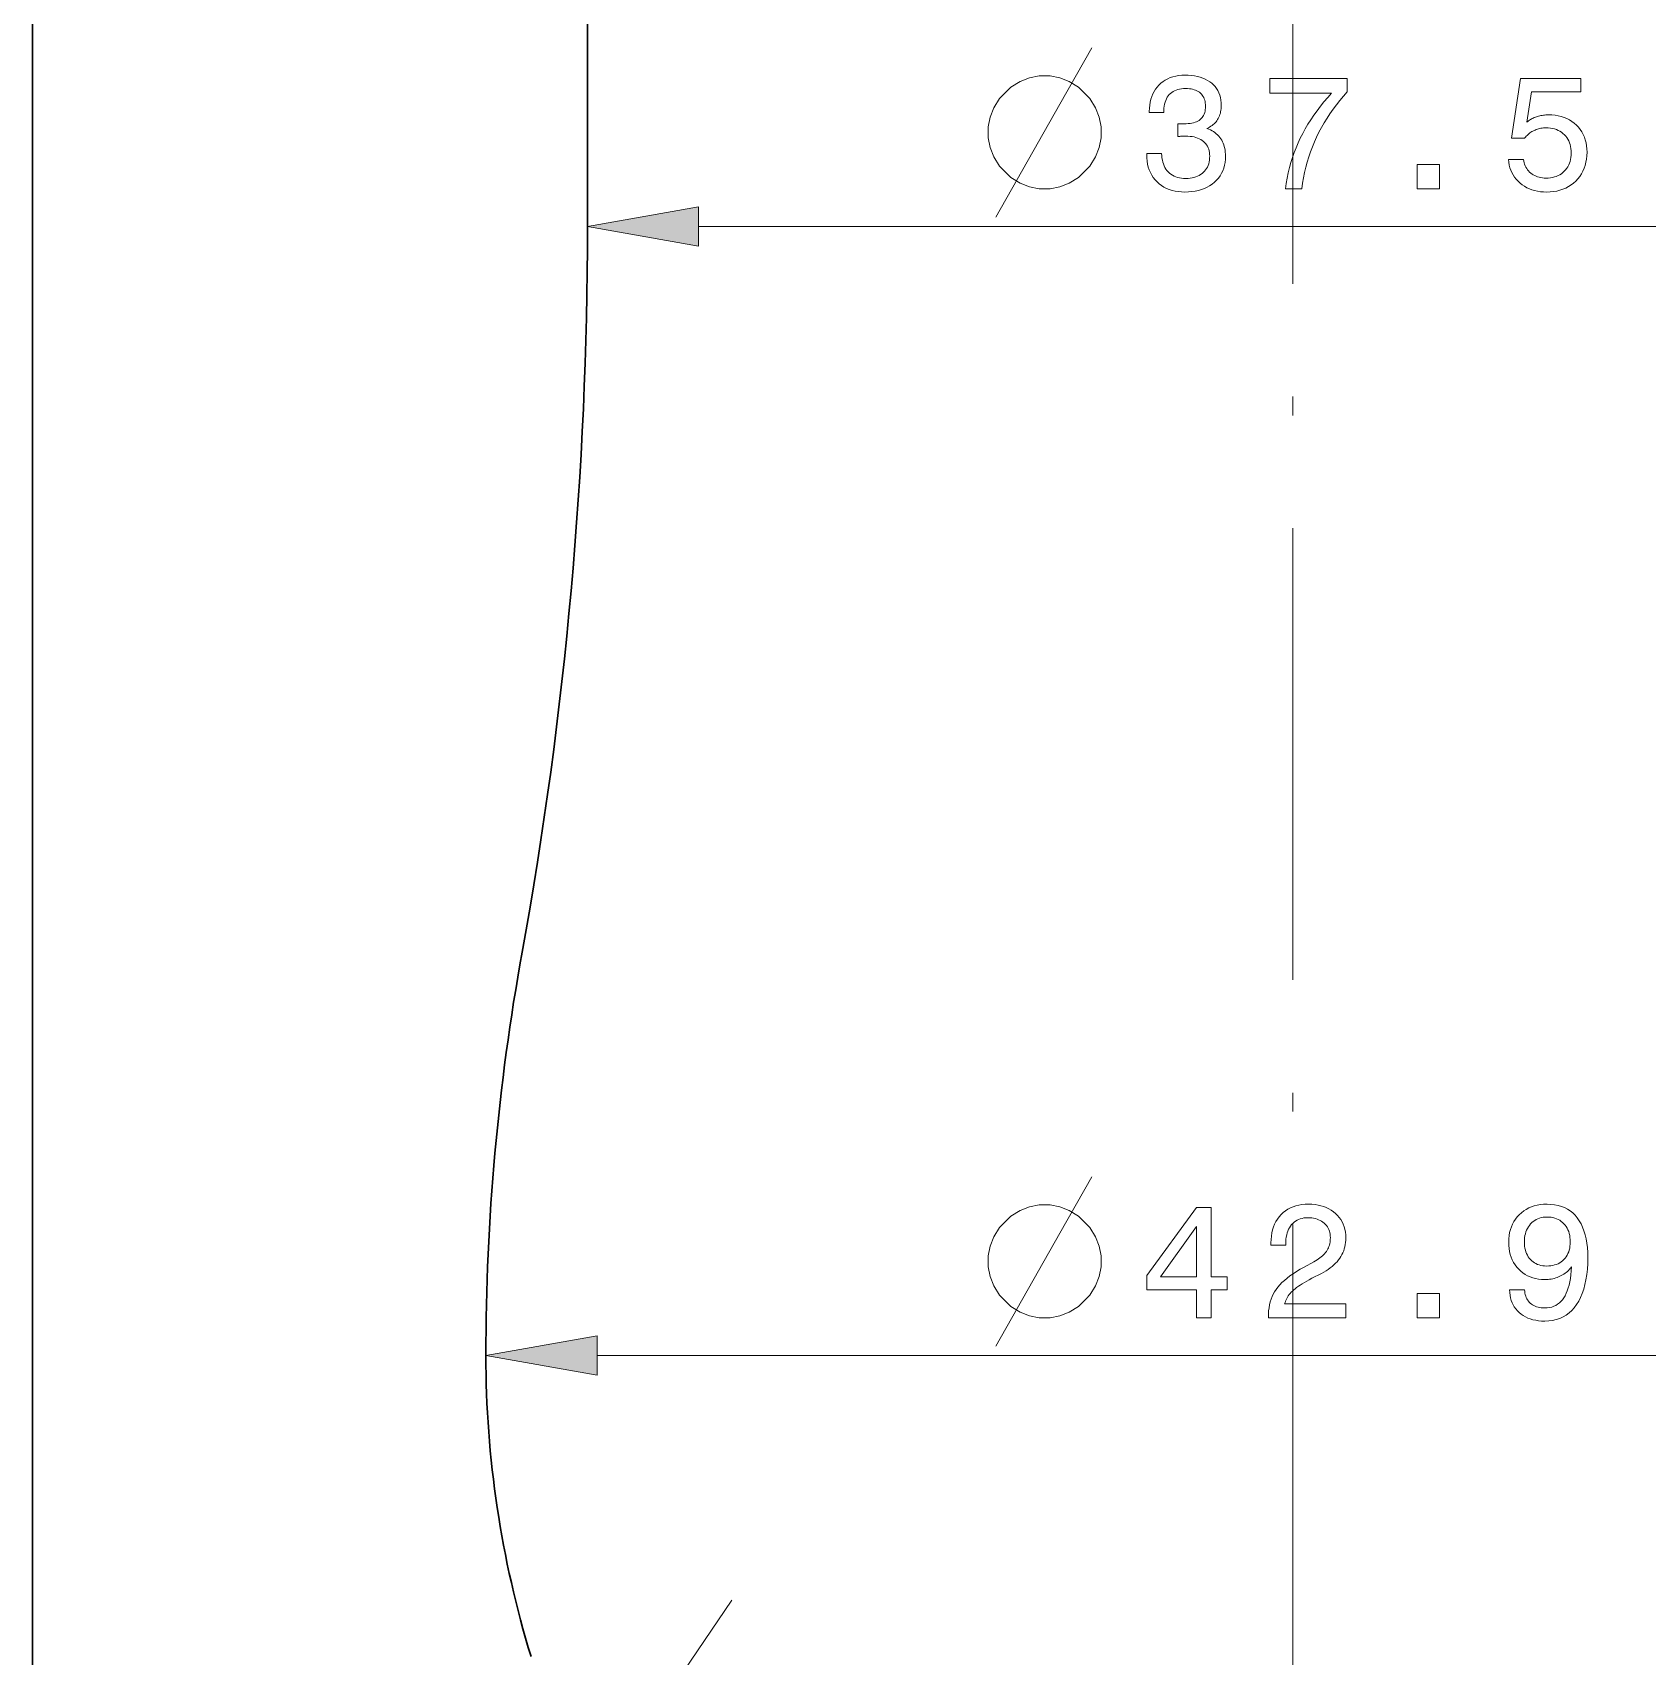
# Model space of a CAD drawing. Extents: x 0 to 297, y 0 to 546.
# Drawn here: x 124.84 to 167.76, y 138.97 to 182.12 of the extents above; entities that cross this region are included whole.
import ezdxf

# ---------------------------------------------------------------- set-up
doc = ezdxf.new("R2010")
doc.units = 0
doc.linetypes.add('DASHDOT', pattern=[18.5, 12, -3, 0.5, -3])

msp = doc.modelspace()

# ---------------------------------------------------------------- linework, layer by layer
at = {"color": 7, "linetype": 'DASHDOT', "lineweight": 13}
msp.add_line((158.337, 390.949), (158.337, 107.784), dxfattribs=at)
at = {"color": 7, "lineweight": 30}
msp.add_line((124.837, 133.37), (124.837, 249.87), dxfattribs=at)
at = {"color": 7, "lineweight": 30, "ltscale": 0.25}
msp.add_line((139.587, 176.97), (139.587, 186.97), dxfattribs=at)
at = {"color": 7, "lineweight": 13}
for p, q in [((142.541, 176.97), (174.132, 176.97)), ((139.841, 146.97), (176.832, 146.97))]:
    msp.add_line(p, q, dxfattribs=at)
at = {"color": 7, "lineweight": 13, "ltscale": 0.1375}
msp.add_line((143.428, 140.47), (140.341, 135.918), dxfattribs=at)
at = {"color": 7, "lineweight": 13}
for points in [[(150.438, 177.22), (152.138, 180.22), (152.988, 181.72)], [(150.438, 147.22), (152.138, 150.22), (152.988, 151.72)]]:
    msp.add_lwpolyline(points, dxfattribs=at)
for points in [[(151.888, 180.97), (151.588, 180.97), (151.338, 180.92), (151.088, 180.82), (150.838, 180.67), (150.538, 180.37), (150.388, 180.12), (150.288, 179.87), (150.238, 179.62), (150.238, 179.32), (150.288, 179.07), (150.388, 178.82), (150.538, 178.57), (150.838, 178.27), (151.088, 178.12), (151.338, 178.02), (151.588, 177.97), (151.888, 177.97), (152.138, 178.02), (152.388, 178.12), (152.638, 178.27), (152.938, 178.57), (153.088, 178.82), (153.188, 179.07), (153.238, 179.32), (153.238, 179.62), (153.188, 179.87), (153.088, 180.12), (152.938, 180.37), (152.638, 180.67), (152.388, 180.82), (152.138, 180.92)], [(154.449, 178.91), (154.847, 178.91), (154.85, 178.848), (154.856, 178.789), (154.866, 178.733), (154.878, 178.68), (154.894, 178.629), (154.913, 178.582), (154.935, 178.537), (154.961, 178.495), (154.989, 178.456), (155.021, 178.42), (155.056, 178.387), (155.094, 178.357), (155.134, 178.331), (155.177, 178.308), (155.222, 178.289), (155.27, 178.274), (155.321, 178.261), (155.375, 178.253), (155.431, 178.248), (155.49, 178.246), (155.548, 178.247), (155.603, 178.252), (155.656, 178.26), (155.706, 178.271), (155.754, 178.285), (155.799, 178.303), (155.842, 178.323), (155.882, 178.347), (155.92, 178.374), (155.955, 178.404), (155.987, 178.437), (156.016, 178.472), (156.042, 178.509), (156.064, 178.549), (156.082, 178.592), (156.098, 178.636), (156.11, 178.683), (156.118, 178.732), (156.123, 178.784), (156.125, 178.838), (156.123, 178.887), (156.118, 178.934), (156.11, 178.979), (156.098, 179.021), (156.083, 179.061), (156.064, 179.099), (156.043, 179.135), (156.018, 179.169), (155.989, 179.2), (155.957, 179.229), (155.922, 179.256), (155.885, 179.28), (155.844, 179.301), (155.801, 179.319), (155.756, 179.334), (155.707, 179.347), (155.656, 179.357), (155.602, 179.364), (155.545, 179.368), (155.486, 179.369), (155.478, 179.369), (155.469, 179.369), (155.46, 179.369), (155.452, 179.369), (155.443, 179.369), (155.434, 179.369), (155.425, 179.368), (155.416, 179.368), (155.407, 179.368), (155.397, 179.367), (155.388, 179.367), (155.378, 179.366), (155.367, 179.366), (155.356, 179.365), (155.344, 179.365), (155.331, 179.364), (155.318, 179.363), (155.304, 179.363), (155.29, 179.362), (155.275, 179.361), (155.275, 179.7), (155.284, 179.7), (155.294, 179.7), (155.303, 179.699), (155.312, 179.699), (155.321, 179.699), (155.329, 179.698), (155.338, 179.698), (155.347, 179.698), (155.355, 179.697), (155.364, 179.697), (155.372, 179.697), (155.38, 179.697), (155.388, 179.697), (155.396, 179.697), (155.404, 179.696), (155.412, 179.696), (155.42, 179.696), (155.427, 179.696), (155.435, 179.696), (155.442, 179.696), (155.498, 179.697), (155.552, 179.701), (155.603, 179.707), (155.65, 179.715), (155.695, 179.725), (155.737, 179.738), (155.775, 179.753), (155.811, 179.77), (155.843, 179.789), (155.873, 179.811), (155.9, 179.835), (155.923, 179.862), (155.944, 179.891), (155.963, 179.922), (155.978, 179.956), (155.991, 179.993), (156, 180.031), (156.007, 180.073), (156.012, 180.116), (156.013, 180.162), (156.012, 180.207), (156.008, 180.249), (156.001, 180.289), (155.991, 180.327), (155.979, 180.363), (155.964, 180.397), (155.946, 180.429), (155.926, 180.459), (155.903, 180.487), (155.877, 180.512), (155.849, 180.535), (155.818, 180.556), (155.785, 180.574), (155.749, 180.59), (155.711, 180.604), (155.671, 180.615), (155.628, 180.623), (155.583, 180.629), (155.536, 180.633), (155.486, 180.634), (155.43, 180.633), (155.377, 180.628), (155.326, 180.62), (155.279, 180.608), (155.234, 180.594), (155.192, 180.576), (155.152, 180.555), (155.116, 180.53), (155.082, 180.503), (155.051, 180.472), (155.022, 180.438), (154.997, 180.401), (154.975, 180.361), (154.956, 180.318), (154.939, 180.272), (154.926, 180.223), (154.915, 180.17), (154.908, 180.115), (154.904, 180.057), (154.902, 179.996), (154.518, 179.996), (154.518, 180.025), (154.521, 180.111), (154.529, 180.194), (154.541, 180.273), (154.559, 180.349), (154.582, 180.421), (154.611, 180.489), (154.644, 180.554), (154.682, 180.615), (154.726, 180.673), (154.774, 180.727), (154.827, 180.777), (154.884, 180.821), (154.944, 180.86), (155.008, 180.894), (155.075, 180.923), (155.146, 180.947), (155.22, 180.965), (155.298, 180.978), (155.38, 180.986), (155.465, 180.989), (155.555, 180.986), (155.641, 180.98), (155.722, 180.969), (155.8, 180.954), (155.873, 180.935), (155.942, 180.912), (156.007, 180.884), (156.068, 180.852), (156.125, 180.816), (156.178, 180.776), (156.226, 180.731), (156.269, 180.684), (156.307, 180.633), (156.339, 180.578), (156.367, 180.521), (156.39, 180.459), (156.408, 180.395), (156.42, 180.327), (156.428, 180.256), (156.43, 180.181), (156.43, 180.138), (156.427, 180.097), (156.422, 180.057), (156.415, 180.018), (156.407, 179.98), (156.396, 179.943), (156.383, 179.908), (156.369, 179.874), (156.353, 179.841), (156.335, 179.81), (156.314, 179.78), (156.293, 179.751), (156.269, 179.724), (156.243, 179.699), (156.216, 179.675), (156.186, 179.652), (156.155, 179.631), (156.122, 179.611), (156.088, 179.593), (156.051, 179.576), (156.098, 179.557), (156.143, 179.537), (156.186, 179.514), (156.226, 179.489), (156.264, 179.463), (156.3, 179.434), (156.333, 179.404), (156.364, 179.371), (156.393, 179.336), (156.419, 179.3), (156.443, 179.261), (156.464, 179.221), (156.483, 179.18), (156.499, 179.136), (156.513, 179.091), (156.524, 179.044), (156.533, 178.995), (156.539, 178.944), (156.543, 178.892), (156.544, 178.838), (156.541, 178.753), (156.533, 178.672), (156.518, 178.594), (156.497, 178.52), (156.471, 178.449), (156.438, 178.381), (156.4, 178.317), (156.355, 178.256), (156.305, 178.199), (156.249, 178.145), (156.188, 178.095), (156.123, 178.05), (156.055, 178.011), (155.982, 177.977), (155.906, 177.949), (155.825, 177.925), (155.741, 177.907), (155.653, 177.894), (155.561, 177.886), (155.465, 177.883), (155.374, 177.886), (155.287, 177.894), (155.204, 177.908), (155.124, 177.927), (155.048, 177.951), (154.976, 177.981), (154.908, 178.016), (154.843, 178.057), (154.782, 178.103), (154.725, 178.155), (154.672, 178.211), (154.626, 178.271), (154.584, 178.335), (154.548, 178.402), (154.518, 178.472), (154.493, 178.547), (154.474, 178.625), (154.46, 178.706), (154.452, 178.792), (154.449, 178.88)], [(158.136, 177.97), (158.157, 178.113), (158.183, 178.255), (158.213, 178.394), (158.246, 178.532), (158.284, 178.668), (158.326, 178.801), (158.372, 178.933), (158.421, 179.062), (158.475, 179.19), (158.533, 179.316), (158.596, 179.44), (158.663, 179.563), (158.734, 179.685), (158.811, 179.805), (158.892, 179.925), (158.977, 180.044), (159.067, 180.162), (159.162, 180.278), (159.261, 180.394), (159.365, 180.508), (157.725, 180.508), (157.725, 180.902), (159.78, 180.902), (159.78, 180.544), (159.68, 180.432), (159.584, 180.318), (159.492, 180.202), (159.404, 180.085), (159.321, 179.966), (159.242, 179.845), (159.167, 179.723), (159.096, 179.599), (159.029, 179.474), (158.967, 179.346), (158.908, 179.217), (158.854, 179.086), (158.805, 178.953), (158.759, 178.818), (158.717, 178.682), (158.68, 178.543), (158.647, 178.403), (158.618, 178.26), (158.593, 178.116), (158.572, 177.97)], [(164.062, 178.752), (164.463, 178.752), (164.471, 178.706), (164.482, 178.662), (164.495, 178.621), (164.511, 178.581), (164.529, 178.543), (164.55, 178.508), (164.573, 178.474), (164.599, 178.443), (164.627, 178.413), (164.658, 178.386), (164.691, 178.361), (164.725, 178.339), (164.761, 178.319), (164.799, 178.302), (164.839, 178.287), (164.88, 178.275), (164.924, 178.266), (164.969, 178.259), (165.015, 178.256), (165.064, 178.254), (165.123, 178.256), (165.18, 178.262), (165.234, 178.271), (165.286, 178.284), (165.336, 178.3), (165.383, 178.32), (165.428, 178.344), (165.47, 178.372), (165.511, 178.403), (165.549, 178.438), (165.583, 178.475), (165.615, 178.516), (165.642, 178.558), (165.666, 178.603), (165.686, 178.65), (165.703, 178.699), (165.715, 178.751), (165.725, 178.805), (165.73, 178.862), (165.732, 178.92), (165.73, 178.98), (165.725, 179.038), (165.716, 179.093), (165.703, 179.145), (165.687, 179.195), (165.667, 179.242), (165.643, 179.287), (165.616, 179.33), (165.585, 179.37), (165.551, 179.407), (165.513, 179.442), (165.473, 179.473), (165.431, 179.5), (165.386, 179.523), (165.338, 179.543), (165.288, 179.56), (165.236, 179.572), (165.181, 179.581), (165.124, 179.587), (165.064, 179.589), (165.029, 179.588), (164.995, 179.586), (164.961, 179.582), (164.929, 179.578), (164.896, 179.571), (164.865, 179.564), (164.834, 179.555), (164.803, 179.544), (164.773, 179.532), (164.744, 179.519), (164.716, 179.505), (164.688, 179.489), (164.661, 179.471), (164.635, 179.453), (164.609, 179.433), (164.584, 179.411), (164.56, 179.389), (164.537, 179.365), (164.514, 179.339), (164.492, 179.313), (164.149, 179.313), (164.385, 180.902), (165.987, 180.902), (165.987, 180.548), (164.674, 180.548), (164.553, 179.74), (164.575, 179.759), (164.598, 179.777), (164.622, 179.793), (164.646, 179.809), (164.671, 179.824), (164.697, 179.838), (164.723, 179.851), (164.75, 179.863), (164.779, 179.875), (164.808, 179.885), (164.837, 179.894), (164.867, 179.903), (164.898, 179.91), (164.929, 179.917), (164.961, 179.922), (164.993, 179.927), (165.026, 179.93), (165.059, 179.932), (165.093, 179.934), (165.127, 179.934), (165.217, 179.932), (165.304, 179.923), (165.388, 179.91), (165.467, 179.891), (165.544, 179.866), (165.616, 179.836), (165.685, 179.8), (165.75, 179.759), (165.812, 179.712), (165.87, 179.66), (165.924, 179.604), (165.971, 179.544), (166.014, 179.481), (166.05, 179.414), (166.081, 179.344), (166.106, 179.27), (166.126, 179.193), (166.14, 179.113), (166.149, 179.029), (166.152, 178.941), (166.149, 178.849), (166.14, 178.76), (166.125, 178.674), (166.104, 178.592), (166.077, 178.514), (166.044, 178.439), (166.005, 178.368), (165.961, 178.301), (165.91, 178.237), (165.853, 178.176), (165.792, 178.121), (165.727, 178.071), (165.658, 178.027), (165.586, 177.989), (165.51, 177.956), (165.43, 177.93), (165.347, 177.91), (165.261, 177.895), (165.17, 177.886), (165.076, 177.883), (164.993, 177.886), (164.913, 177.893), (164.835, 177.905), (164.76, 177.921), (164.689, 177.943), (164.62, 177.969), (164.554, 178), (164.491, 178.036), (164.431, 178.077), (164.373, 178.122), (164.32, 178.172), (164.271, 178.224), (164.228, 178.28), (164.189, 178.338), (164.156, 178.399), (164.127, 178.464), (164.104, 178.531), (164.085, 178.602), (164.071, 178.675)], [(161.636, 177.97), (161.636, 178.613), (162.232, 178.613), (162.232, 177.97)], [(142.541, 177.491), (139.587, 176.97), (142.541, 176.449)], [(151.888, 150.97), (151.588, 150.97), (151.338, 150.92), (151.088, 150.82), (150.838, 150.67), (150.538, 150.37), (150.388, 150.12), (150.288, 149.87), (150.238, 149.62), (150.238, 149.32), (150.288, 149.07), (150.388, 148.82), (150.538, 148.57), (150.838, 148.27), (151.088, 148.12), (151.338, 148.02), (151.588, 147.97), (151.888, 147.97), (152.138, 148.02), (152.388, 148.12), (152.638, 148.27), (152.938, 148.57), (153.088, 148.82), (153.188, 149.07), (153.238, 149.32), (153.238, 149.62), (153.188, 149.87), (153.088, 150.12), (152.938, 150.37), (152.638, 150.67), (152.388, 150.82), (152.138, 150.92)], [(155.775, 147.97), (155.775, 148.712), (154.457, 148.712), (154.457, 149.091), (155.771, 150.902), (156.163, 150.902), (156.163, 149.057), (156.591, 149.057), (156.591, 148.712), (156.163, 148.712), (156.163, 147.97)], [(157.683, 147.97), (157.683, 147.982), (157.685, 148.07), (157.691, 148.154), (157.701, 148.236), (157.716, 148.315), (157.734, 148.39), (157.757, 148.463), (157.784, 148.533), (157.815, 148.6), (157.85, 148.664), (157.889, 148.725), (157.934, 148.785), (157.985, 148.844), (158.043, 148.904), (158.108, 148.963), (158.179, 149.022), (158.257, 149.081), (158.342, 149.14), (158.433, 149.199), (158.531, 149.258), (158.636, 149.317), (158.891, 149.456), (158.936, 149.481), (158.978, 149.507), (159.017, 149.533), (159.055, 149.56), (159.089, 149.588), (159.122, 149.616), (159.152, 149.645), (159.179, 149.674), (159.204, 149.705), (159.226, 149.735), (159.246, 149.767), (159.264, 149.799), (159.28, 149.833), (159.293, 149.868), (159.305, 149.904), (159.315, 149.941), (159.322, 149.979), (159.327, 150.018), (159.33, 150.058), (159.331, 150.099), (159.33, 150.146), (159.325, 150.191), (159.317, 150.234), (159.305, 150.275), (159.291, 150.314), (159.273, 150.352), (159.251, 150.387), (159.227, 150.421), (159.199, 150.453), (159.168, 150.484), (159.134, 150.511), (159.098, 150.536), (159.06, 150.558), (159.02, 150.577), (158.977, 150.594), (158.932, 150.607), (158.885, 150.617), (158.836, 150.624), (158.784, 150.629), (158.731, 150.63), (158.677, 150.628), (158.626, 150.623), (158.578, 150.613), (158.531, 150.6), (158.487, 150.584), (158.446, 150.563), (158.406, 150.539), (158.369, 150.511), (158.334, 150.48), (158.302, 150.445), (158.272, 150.406), (158.245, 150.365), (158.221, 150.321), (158.201, 150.274), (158.184, 150.224), (158.17, 150.172), (158.159, 150.117), (158.151, 150.059), (158.146, 149.998), (158.144, 149.934), (158.144, 149.899), (157.752, 149.899), (157.752, 149.96), (157.755, 150.053), (157.763, 150.142), (157.777, 150.227), (157.796, 150.308), (157.82, 150.385), (157.85, 150.458), (157.885, 150.527), (157.925, 150.593), (157.971, 150.654), (158.022, 150.711), (158.078, 150.764), (158.138, 150.811), (158.201, 150.853), (158.269, 150.889), (158.34, 150.919), (158.415, 150.944), (158.494, 150.964), (158.577, 150.977), (158.663, 150.986), (158.754, 150.989), (158.841, 150.986), (158.924, 150.979), (159.004, 150.966), (159.081, 150.949), (159.154, 150.927), (159.224, 150.9), (159.29, 150.868), (159.354, 150.831), (159.413, 150.789), (159.469, 150.742), (159.521, 150.691), (159.568, 150.637), (159.609, 150.58), (159.644, 150.52), (159.674, 150.457), (159.699, 150.391), (159.718, 150.321), (159.732, 150.249), (159.74, 150.173), (159.743, 150.095), (159.741, 150.033), (159.736, 149.974), (159.728, 149.916), (159.717, 149.859), (159.702, 149.804), (159.685, 149.75), (159.664, 149.699), (159.64, 149.648), (159.613, 149.599), (159.582, 149.552), (159.549, 149.506), (159.511, 149.461), (159.471, 149.418), (159.427, 149.375), (159.38, 149.334), (159.329, 149.295), (159.275, 149.256), (159.218, 149.219), (159.157, 149.183), (159.093, 149.148), (158.84, 149.019), (158.77, 148.982), (158.704, 148.946), (158.642, 148.91), (158.584, 148.875), (158.531, 148.841), (158.481, 148.807), (158.435, 148.774), (158.394, 148.742), (158.356, 148.711), (158.323, 148.68), (158.292, 148.649), (158.264, 148.618), (158.238, 148.586), (158.214, 148.553), (158.192, 148.519), (158.172, 148.485), (158.155, 148.45), (158.139, 148.414), (158.126, 148.378), (158.115, 148.341), (159.743, 148.341), (159.743, 147.97)], [(164.096, 148.712), (164.492, 148.712), (164.496, 148.668), (164.502, 148.625), (164.511, 148.585), (164.522, 148.547), (164.536, 148.511), (164.552, 148.477), (164.572, 148.444), (164.594, 148.414), (164.618, 148.386), (164.645, 148.36), (164.675, 148.336), (164.706, 148.314), (164.74, 148.295), (164.775, 148.279), (164.813, 148.265), (164.853, 148.253), (164.895, 148.245), (164.938, 148.238), (164.984, 148.234), (165.032, 148.233), (165.096, 148.236), (165.157, 148.244), (165.216, 148.257), (165.271, 148.276), (165.322, 148.3), (165.371, 148.33), (165.417, 148.365), (165.46, 148.405), (165.499, 148.451), (165.536, 148.502), (165.569, 148.558), (165.6, 148.621), (165.628, 148.689), (165.653, 148.762), (165.675, 148.841), (165.694, 148.926), (165.71, 149.016), (165.723, 149.112), (165.733, 149.214), (165.74, 149.321), (165.715, 149.289), (165.688, 149.258), (165.66, 149.23), (165.63, 149.202), (165.6, 149.177), (165.569, 149.152), (165.536, 149.13), (165.503, 149.109), (165.468, 149.09), (165.433, 149.072), (165.396, 149.056), (165.358, 149.042), (165.32, 149.029), (165.281, 149.018), (165.241, 149.009), (165.2, 149.001), (165.158, 148.995), (165.116, 148.991), (165.072, 148.989), (165.028, 148.988), (164.944, 148.991), (164.864, 148.999), (164.787, 149.012), (164.713, 149.032), (164.642, 149.056), (164.574, 149.086), (164.51, 149.122), (164.449, 149.163), (164.391, 149.209), (164.336, 149.261), (164.286, 149.317), (164.241, 149.377), (164.201, 149.44), (164.166, 149.507), (164.137, 149.577), (164.113, 149.651), (164.095, 149.728), (164.081, 149.809), (164.073, 149.893), (164.071, 149.981), (164.074, 150.069), (164.082, 150.154), (164.096, 150.235), (164.116, 150.313), (164.141, 150.387), (164.172, 150.459), (164.209, 150.526), (164.251, 150.591), (164.299, 150.652), (164.352, 150.709), (164.41, 150.762), (164.472, 150.81), (164.537, 150.852), (164.605, 150.888), (164.677, 150.919), (164.752, 150.944), (164.831, 150.963), (164.914, 150.977), (165, 150.986), (165.089, 150.989), (165.191, 150.985), (165.289, 150.974), (165.382, 150.956), (165.47, 150.93), (165.553, 150.897), (165.63, 150.857), (165.704, 150.81), (165.772, 150.755), (165.835, 150.693), (165.893, 150.624), (165.946, 150.548), (165.994, 150.465), (166.036, 150.376), (166.072, 150.28), (166.103, 150.178), (166.128, 150.07), (166.147, 149.955), (166.161, 149.834), (166.17, 149.706), (166.173, 149.572), (166.17, 149.413), (166.161, 149.262), (166.146, 149.118), (166.125, 148.982), (166.098, 148.853), (166.066, 148.732), (166.027, 148.618), (165.982, 148.512), (165.932, 148.413), (165.875, 148.322), (165.813, 148.238), (165.746, 148.164), (165.674, 148.098), (165.597, 148.041), (165.515, 147.993), (165.428, 147.953), (165.335, 147.923), (165.238, 147.901), (165.135, 147.888), (165.028, 147.883), (164.944, 147.885), (164.864, 147.892), (164.788, 147.903), (164.715, 147.919), (164.645, 147.94), (164.579, 147.964), (164.516, 147.994), (164.457, 148.028), (164.401, 148.066), (164.349, 148.109), (164.301, 148.155), (164.258, 148.205), (164.22, 148.258), (164.187, 148.313), (164.159, 148.372), (164.136, 148.434), (164.119, 148.499), (164.106, 148.567), (164.099, 148.638)], [(164.488, 149.985), (164.49, 149.928), (164.495, 149.873), (164.503, 149.821), (164.514, 149.771), (164.528, 149.723), (164.546, 149.678), (164.567, 149.635), (164.591, 149.594), (164.619, 149.556), (164.649, 149.52), (164.683, 149.487), (164.718, 149.458), (164.756, 149.431), (164.795, 149.409), (164.837, 149.39), (164.881, 149.374), (164.926, 149.362), (164.974, 149.353), (165.024, 149.348), (165.076, 149.346), (165.134, 149.348), (165.189, 149.353), (165.242, 149.362), (165.292, 149.374), (165.34, 149.389), (165.385, 149.408), (165.427, 149.43), (165.467, 149.456), (165.504, 149.485), (165.539, 149.518), (165.571, 149.554), (165.599, 149.592), (165.625, 149.633), (165.646, 149.676), (165.665, 149.722), (165.68, 149.77), (165.692, 149.821), (165.7, 149.875), (165.705, 149.931), (165.707, 149.989), (165.705, 150.048), (165.7, 150.105), (165.692, 150.159), (165.68, 150.211), (165.665, 150.26), (165.646, 150.307), (165.625, 150.351), (165.599, 150.393), (165.571, 150.432), (165.539, 150.469), (165.504, 150.503), (165.467, 150.533), (165.428, 150.56), (165.387, 150.583), (165.343, 150.602), (165.297, 150.619), (165.248, 150.631), (165.197, 150.64), (165.144, 150.645), (165.089, 150.647), (165.036, 150.645), (164.985, 150.64), (164.936, 150.631), (164.89, 150.618), (164.845, 150.601), (164.803, 150.581), (164.762, 150.558), (164.724, 150.53), (164.688, 150.499), (164.654, 150.465), (164.622, 150.427), (164.594, 150.387), (164.569, 150.345), (164.548, 150.3), (164.529, 150.254), (164.515, 150.204), (164.503, 150.153), (164.495, 150.099), (164.49, 150.043)], [(154.82, 149.057), (155.775, 149.057), (155.775, 150.4)], [(161.636, 147.97), (161.636, 148.613), (162.232, 148.613), (162.232, 147.97)], [(139.841, 147.491), (136.887, 146.97), (139.841, 146.449)]]:
    msp.add_lwpolyline(points, close=True, dxfattribs=at)
at = {"color": 7, "lineweight": 30}
for centre, radius, start, end in [((31.57, 176.97), 108.017, 349.71447, 360), ((196.887, 146.97), 60, 169.71448, 180.00001), ((164.154, 146.97), 27.267, 180, 197.0615)]:
    msp.add_arc(centre, radius, start, end, dxfattribs=at)
at = {"color": 7, "lineweight": 13}
for points in [[(142.541, 177.491), (139.587, 176.97), (142.541, 177.491), (142.541, 176.449)], [(139.841, 147.491), (136.887, 146.97), (139.841, 147.491), (139.841, 146.449)]]:
    msp.add_solid(points, dxfattribs=at)

doc.saveas('drawing.dxf')
